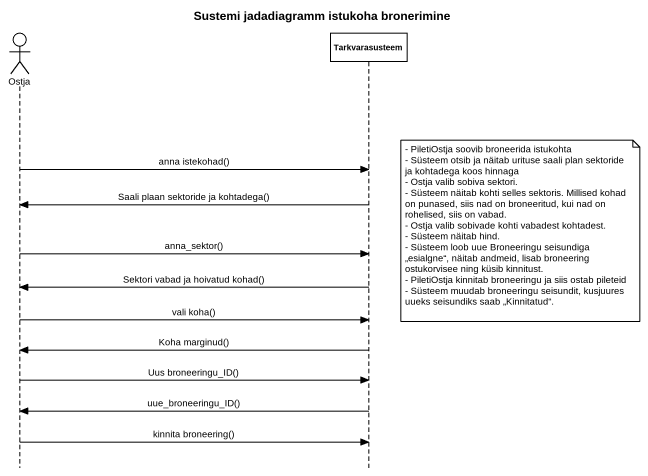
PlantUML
@startuml
title Sustemi jadadiagramm istukoha bronerimine
hide footbox
actor Ostja
participant Tarkvarasusteem

Ostja -> Tarkvarasusteem : anna istekohad()
Tarkvarasusteem -> Ostja : Saali plaan sektoride ja kohtadega()
note right of Tarkvarasusteem
  - PiletiOstja soovib broneerida istukohta
  - Süsteem otsib ja näitab urituse saali plan sektoride ja kohtadega koos hinnaga
  - Ostja valib sobiva sektori.
  - Süsteem näitab kohti selles sektoris. Millised kohad on punased, siis nad on broneeritud, kui nad on rohelised, siis on vabad.
  - Ostja valib sobivade kohti vabadest kohtadest.
  - Süsteem näitab hind.
  - Süsteem loob uue Broneeringu seisundiga „esialgne“, näitab andmeid, lisab broneering ostukorvisee ning küsib kinnitust.
  - PiletiOstja kinnitab broneeringu ja siis ostab pileteid
  - Süsteem muudab broneeringu seisundit, kusjuures uueks seisundiks saab „Kinnitatud“.
end note
Ostja -> Tarkvarasusteem : anna_sektor()
Tarkvarasusteem -> Ostja : Sektori vabad ja hoivatud kohad()
Ostja -> Tarkvarasusteem : vali koha()
Tarkvarasusteem -> Ostja : Koha marginud()
Ostja -> Tarkvarasusteem : Uus broneeringu_ID()
Tarkvarasusteem -> Ostja : uue_broneeringu_ID()
Ostja -> Tarkvarasusteem : kinnita broneering()
@enduml
